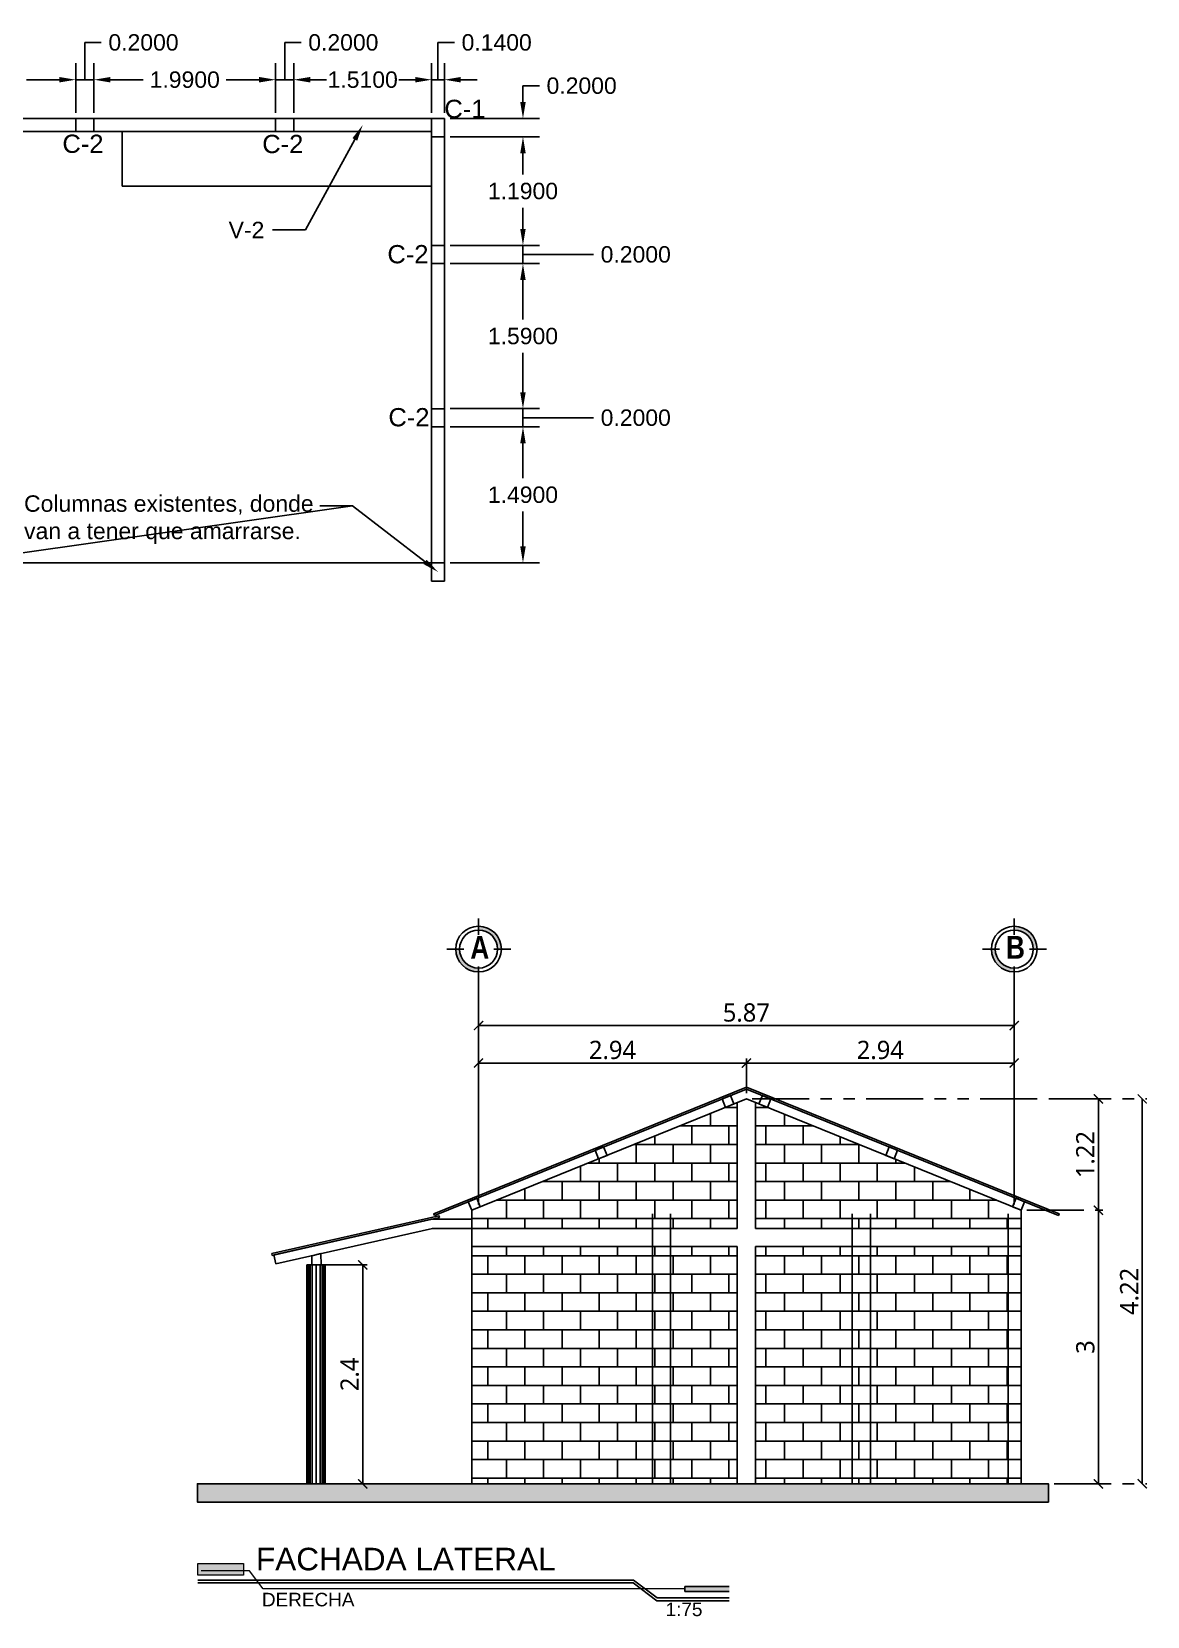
# Model space of a CAD drawing. Header units: metres. Extents: x 258817 to 259192, y 1878716 to 1878911.
# Drawn here: x 259043.13 to 259055.35, y 1878723.52 to 1878740.89 of the extents above; entities that cross this region are included whole.
import ezdxf
from ezdxf import colors
from ezdxf.entities.mleader import LeaderData, LeaderLine
from ezdxf.math import Vec2, Vec3

# ---------------------------------------------------------------- set-up
doc = ezdxf.new("R2010")
doc.units = ezdxf.units.M
doc.header["$MEASUREMENT"] = 0
doc.linetypes.add('ACAD_ISO04W100', pattern=[30, 24, -3, 0, -3])
doc.linetypes.add('PHANTOM2', pattern=[1.25, 0.625, -0.125, 0.125, -0.125, 0.125, -0.125])
doc.layers.add('.2', color=70, linetype='Continuous', lineweight=20)
doc.layers.add('.3EJES', color=1, linetype='Continuous', lineweight=20)
doc.layers.add('07-Ejes', color=8, linetype='Continuous')
doc.layers.add('Vistas', color=7, linetype='Continuous')
doc.styles.add('100 dani medio', font='trebuc.ttf', dxfattribs={"height": 2})
doc.styles.add('dani-100Textos', font='techb___.ttf', dxfattribs={"height": 0.25})
doc.styles.get("Standard").update_dxf_attribs({"font": 'arial.ttf'})
doc.styles.add('SWIS', font='swissi.ttf')
doc.dimstyles.new('A100', dxfattribs={"dimscale": 0, "dimtxt": 2.5, "dimasz": 1, "dimexe": 0.5, "dimexo": 0.625, "dimgap": 0.4, "dimtad": 1, "dimdsep": 46, "dimtxsty": '100 dani medio', "dimblk": 'ARCHTICK', "dimcen": 2.5, "dimclrd": 1, "dimclre": 1, "dimclrt": 3, "dimadec": 0, "dimazin": 0, "dimtfac": 1, "dimtmove": 1, "dimatfit": 3, "dimfxl": 1, "dimarcsym": 0})
doc.dimstyles.get("Standard").update_dxf_attribs({"dimtxt": 0.18, "dimasz": 0.18, "dimexe": 0.18, "dimexo": 0.0625, "dimgap": 0.09, "dimtad": 0, "dimtih": 1, "dimtoh": 1, "dimdec": 4, "dimzin": 0, "dimdsep": 46, "dimtxsty": 'Standard', "dimcen": 0.09, "dimadec": 0, "dimazin": 0, "dimtfac": 1, "dimtdec": 4, "dimtofl": 0, "dimtmove": 0, "dimatfit": 3, "dimfxl": 1, "dimtolj": 1, "dimtzin": 0, "dimarcsym": 0})
pattern_1 = [(0, (258612.26387, 1878365.3667), (0, 0.2032), []), (90, (258612.26387, 1878365.3667), (-0.2032, 0.2032), [0.2032, -0.2032])]

# ---------------------------------------------------------------- blocks, each defined once
blk = doc.blocks.new('_ArchTick')
at = {"color": 0, "linetype": 'ByBlock', "const_width": 0.15}
blk.add_lwpolyline([(-0.5, -0.5), (0.5, 0.5)], dxfattribs=at)
blk = doc.blocks.new('*D113')
at = {"layer": 'Defpoints', "color": 0, "transparency": 16777216}
for p in [(259053.971, 1878727.968), (259054.818, 1878727.968), (259054.271, 1878724.968)]:
    blk.add_point(p, dxfattribs=at)
at = {"layer": 'Vistas', "color": 1, "linetype": 'PHANTOM2', "lineweight": -2, "transparency": 16777216}
for p, q in [((259054.034, 1878727.968), (259054.868, 1878727.968)), ((259054.334, 1878724.968), (259054.868, 1878724.968))]:
    blk.add_line(p, q, dxfattribs=at)
at = {"layer": 'Vistas', "color": 1, "lineweight": -2, "transparency": 16777216}
blk.add_line((259054.818, 1878724.968), (259054.818, 1878727.968), dxfattribs=at)
at = {"layer": 'Vistas', "color": 1, "lineweight": -2, "transparency": 16777216, "xscale": 0.1, "yscale": 0.1, "zscale": 0.1}
for p, rotation in [((259054.818, 1878727.968), 90), ((259054.818, 1878724.968), 270)]:
    blk.add_blockref('_ArchTick', p, dxfattribs=dict(at, rotation=rotation))
at = {"layer": 'Vistas', "color": 3, "transparency": 16777216, "insert": (259054.676, 1878726.468), "char_height": 0.2, "attachment_point": 5, "rotation": 90, "style": '100 dani medio'}
blk.add_mtext('3', dxfattribs=at)
blk = doc.blocks.new('*D114')
at = {"layer": 'Defpoints', "color": 0, "transparency": 16777216}
for p in [(259050.961, 1878729.188), (259054.818, 1878729.188), (259053.971, 1878727.968)]:
    blk.add_point(p, dxfattribs=at)
at = {"layer": 'Vistas', "color": 1, "linetype": 'PHANTOM2', "lineweight": -2, "transparency": 16777216}
for p, q in [((259051.024, 1878729.188), (259054.868, 1878729.188)), ((259054.034, 1878727.968), (259054.868, 1878727.968))]:
    blk.add_line(p, q, dxfattribs=at)
at = {"layer": 'Vistas', "color": 1, "lineweight": -2, "transparency": 16777216}
blk.add_line((259054.818, 1878727.968), (259054.818, 1878729.188), dxfattribs=at)
at = {"layer": 'Vistas', "color": 1, "lineweight": -2, "transparency": 16777216, "xscale": 0.1, "yscale": 0.1, "zscale": 0.1}
for p, rotation in [((259054.818, 1878729.188), 90), ((259054.818, 1878727.968), 270)]:
    blk.add_blockref('_ArchTick', p, dxfattribs=dict(at, rotation=rotation))
at = {"layer": 'Vistas', "color": 3, "transparency": 16777216, "insert": (259054.676, 1878728.578), "char_height": 0.2, "attachment_point": 5, "rotation": 90, "style": '100 dani medio'}
blk.add_mtext('1.22', dxfattribs=at)
blk = doc.blocks.new('*D115')
at = {"layer": 'Defpoints', "color": 0, "transparency": 16777216}
for p in [(259054.271, 1878729.188), (259055.299, 1878729.188), (259054.271, 1878724.968)]:
    blk.add_point(p, dxfattribs=at)
at = {"layer": 'Vistas', "color": 1, "linetype": 'PHANTOM2', "lineweight": -2, "transparency": 16777216}
for p, q in [((259054.334, 1878729.188), (259055.349, 1878729.188)), ((259054.334, 1878724.968), (259055.349, 1878724.968))]:
    blk.add_line(p, q, dxfattribs=at)
at = {"layer": 'Vistas', "color": 1, "lineweight": -2, "transparency": 16777216}
blk.add_line((259055.299, 1878724.968), (259055.299, 1878729.188), dxfattribs=at)
at = {"layer": 'Vistas', "color": 1, "lineweight": -2, "transparency": 16777216, "xscale": 0.1, "yscale": 0.1, "zscale": 0.1}
for p, rotation in [((259055.299, 1878729.188), 90), ((259055.299, 1878724.968), 270)]:
    blk.add_blockref('_ArchTick', p, dxfattribs=dict(at, rotation=rotation))
at = {"layer": 'Vistas', "color": 3, "transparency": 16777216, "insert": (259055.157, 1878727.078), "char_height": 0.2, "attachment_point": 5, "rotation": 90, "style": '100 dani medio'}
blk.add_mtext('4.22', dxfattribs=at)
blk = doc.blocks.new('*D116')
at = {"layer": 'Defpoints', "color": 0, "transparency": 16777216}
for p in [(259046.146, 1878727.368), (259046.757, 1878727.368), (259046.151, 1878724.968)]:
    blk.add_point(p, dxfattribs=at)
at = {"layer": 'Vistas', "color": 1, "linetype": 'PHANTOM2', "lineweight": -2, "transparency": 16777216}
for p, q in [((259046.209, 1878727.368), (259046.807, 1878727.368)), ((259046.214, 1878724.968), (259046.807, 1878724.968))]:
    blk.add_line(p, q, dxfattribs=at)
at = {"layer": 'Vistas', "color": 1, "lineweight": -2, "transparency": 16777216}
blk.add_line((259046.757, 1878724.968), (259046.757, 1878727.368), dxfattribs=at)
at = {"layer": 'Vistas', "color": 1, "lineweight": -2, "transparency": 16777216, "xscale": 0.1, "yscale": 0.1, "zscale": 0.1}
for p, rotation in [((259046.757, 1878727.368), 90), ((259046.757, 1878724.968), 270)]:
    blk.add_blockref('_ArchTick', p, dxfattribs=dict(at, rotation=rotation))
at = {"layer": 'Vistas', "color": 3, "transparency": 16777216, "insert": (259046.615, 1878726.168), "char_height": 0.2, "attachment_point": 5, "rotation": 90, "style": '100 dani medio'}
blk.add_mtext('2.4', dxfattribs=at)
blk = doc.blocks.new('*D117')
at = {"layer": 'Defpoints', "color": 0, "transparency": 16777216}
for p in [(259050.961, 1878729.582), (259050.961, 1878729.188), (259053.896, 1878727.968)]:
    blk.add_point(p, dxfattribs=at)
at = {"layer": 'Vistas', "color": 1, "linetype": 'PHANTOM2', "lineweight": -2, "transparency": 16777216}
for p, q in [((259050.961, 1878729.251), (259050.961, 1878729.632)), ((259053.896, 1878728.031), (259053.896, 1878729.632))]:
    blk.add_line(p, q, dxfattribs=at)
at = {"layer": 'Vistas', "color": 1, "lineweight": -2, "transparency": 16777216}
blk.add_line((259053.896, 1878729.582), (259050.961, 1878729.582), dxfattribs=at)
at = {"layer": 'Vistas', "color": 1, "lineweight": -2, "transparency": 16777216, "xscale": 0.1, "yscale": 0.1, "zscale": 0.1, "rotation": 180}
blk.add_blockref('_ArchTick', (259050.961, 1878729.582), dxfattribs=at)
at = {"layer": 'Vistas', "color": 1, "lineweight": -2, "transparency": 16777216, "xscale": 0.1, "yscale": 0.1, "zscale": 0.1}
blk.add_blockref('_ArchTick', (259053.896, 1878729.582), dxfattribs=at)
at = {"layer": 'Vistas', "color": 3, "transparency": 16777216, "insert": (259052.429, 1878729.724), "char_height": 0.2, "attachment_point": 5, "style": '100 dani medio'}
blk.add_mtext('2.94', dxfattribs=at)
blk = doc.blocks.new('*D118')
at = {"layer": 'Defpoints', "color": 0, "transparency": 16777216}
for p in [(259048.026, 1878729.582), (259050.961, 1878729.188), (259048.026, 1878727.968)]:
    blk.add_point(p, dxfattribs=at)
at = {"layer": 'Vistas', "color": 1, "linetype": 'PHANTOM2', "lineweight": -2, "transparency": 16777216}
for p, q in [((259048.026, 1878728.031), (259048.026, 1878729.632)), ((259050.961, 1878729.251), (259050.961, 1878729.632))]:
    blk.add_line(p, q, dxfattribs=at)
at = {"layer": 'Vistas', "color": 1, "lineweight": -2, "transparency": 16777216}
blk.add_line((259050.961, 1878729.582), (259048.026, 1878729.582), dxfattribs=at)
at = {"layer": 'Vistas', "color": 1, "lineweight": -2, "transparency": 16777216, "xscale": 0.1, "yscale": 0.1, "zscale": 0.1, "rotation": 180}
blk.add_blockref('_ArchTick', (259048.026, 1878729.582), dxfattribs=at)
at = {"layer": 'Vistas', "color": 1, "lineweight": -2, "transparency": 16777216, "xscale": 0.1, "yscale": 0.1, "zscale": 0.1}
blk.add_blockref('_ArchTick', (259050.961, 1878729.582), dxfattribs=at)
at = {"layer": 'Vistas', "color": 3, "transparency": 16777216, "insert": (259049.494, 1878729.724), "char_height": 0.2, "attachment_point": 5, "style": '100 dani medio'}
blk.add_mtext('2.94', dxfattribs=at)
blk = doc.blocks.new('*D119')
at = {"layer": 'Defpoints', "color": 0, "transparency": 16777216}
for p in [(259048.026, 1878729.993), (259048.026, 1878729.582), (259053.896, 1878729.582)]:
    blk.add_point(p, dxfattribs=at)
at = {"layer": 'Vistas', "color": 1, "linetype": 'PHANTOM2', "lineweight": -2, "transparency": 16777216}
for p, q in [((259048.026, 1878729.645), (259048.026, 1878730.043)), ((259053.896, 1878729.645), (259053.896, 1878730.043))]:
    blk.add_line(p, q, dxfattribs=at)
at = {"layer": 'Vistas', "color": 1, "lineweight": -2, "transparency": 16777216}
blk.add_line((259053.896, 1878729.993), (259048.026, 1878729.993), dxfattribs=at)
at = {"layer": 'Vistas', "color": 1, "lineweight": -2, "transparency": 16777216, "xscale": 0.1, "yscale": 0.1, "zscale": 0.1, "rotation": 180}
blk.add_blockref('_ArchTick', (259048.026, 1878729.993), dxfattribs=at)
at = {"layer": 'Vistas', "color": 1, "lineweight": -2, "transparency": 16777216, "xscale": 0.1, "yscale": 0.1, "zscale": 0.1}
blk.add_blockref('_ArchTick', (259053.896, 1878729.993), dxfattribs=at)
at = {"layer": 'Vistas', "color": 3, "transparency": 16777216, "insert": (259050.961, 1878730.134), "char_height": 0.2, "attachment_point": 5, "style": '100 dani medio'}
blk.add_mtext('5.87', dxfattribs=at)
blk = doc.blocks.new('eje numero')
at = {"layer": '07-Ejes'}
h = blk.add_hatch(color=1, dxfattribs=at)
h.dxf.hatch_style = 1
h.paths.add_polyline_path([(496.116, 205.549), (496.116, 205.499, -0.414214), (496.366, 205.249), (496.416, 205.249, 0.414214)])
h.paths.add_polyline_path([(495.866, 205.249), (495.816, 205.249, 0.414214), (496.116, 204.949), (496.116, 204.999, -0.414214)])
at = {"layer": '07-Ejes', "color": 1}
for points in [[(496.116, 205.651), (496.116, 205.438)], [(495.701, 205.249), (495.923, 205.249)], [(496.316, 205.249), (496.538, 205.249)]]:
    blk.add_lwpolyline(points, dxfattribs=at)
for radius in [0.3, 0.25]:
    blk.add_circle((496.116, 205.249), radius, dxfattribs=at)
blk = doc.blocks.new('*U17')
at = {"color": 1, "linetype": 'ACAD_ISO04W100', "ltscale": 0.1}
blk.add_lwpolyline([(0, 0.711), (0, -1.935)], dxfattribs=at)
at = {"layer": '.3EJES', "xscale": 0.8340043413883207, "yscale": 0.8340043413883207, "zscale": 0.8340043413883207}
blk.add_blockref('eje numero', (-413.763, -170.278), dxfattribs=at)
at = {"style": 'dani-100Textos'}
blk.add_attdef('1', (-0.09, 0.795), '', height=0.25, dxfattribs=at)
blk = doc.blocks.new('*U7')
at = {"layer": '.2'}
h = blk.add_hatch(color=3, dxfattribs=at)
h.dxf.hatch_style = 1
h.paths.add_polyline_path([(0.406, 0.105), (0, 0.105), (0, 0.052), (0.406, 0.052)])
h.paths.add_polyline_path([(0.406, 0.052), (0, 0.052), (0, 0.027), (0.406, 0.027)])
h.paths.add_polyline_path([(0.406, 0.027), (0, 0.027), (0, 0), (0.406, 0)])
at = {"linetype": 'ByBlock', "ltscale": 0.5}
blk.add_hatch(color=3, dxfattribs=at).paths.add_polyline_path([(4.314, -0.098), (4.314, -0.143), (4.708, -0.143), (4.708, -0.098)])
at = {"layer": '.2'}
blk.add_lwpolyline([(0.406, 0), (0, 0), (0, 0.105), (0.406, 0.105)], close=True, dxfattribs=at)
blk.add_lwpolyline([(4.314, -0.12), (0.578, -0.12), (0.458, 0.04), (0.03, 0.04)], dxfattribs=at)
at = {"color": 1, "linetype": 'ByBlock', "ltscale": 0.5}
for p, q in [((0, -0.042), (3.861, -0.042)), ((0, -0.067), (3.856, -0.067)), ((3.856, -0.067), (4.066, -0.225)), ((3.856, -0.067), (4.066, -0.225)), ((3.861, -0.042), (4.071, -0.2)), ((3.861, -0.042), (4.071, -0.2)), ((4.066, -0.225), (4.708, -0.225)), ((4.066, -0.225), (4.708, -0.225)), ((4.071, -0.2), (4.708, -0.2)), ((4.071, -0.2), (4.708, -0.2))]:
    blk.add_line(p, q, dxfattribs=at)
at = {"color": 3, "linetype": 'ByBlock'}
for p, q in [((4.314, -0.143), (4.314, -0.098)), ((4.314, -0.098), (4.708, -0.098)), ((4.708, -0.143), (4.314, -0.143))]:
    blk.add_line(p, q, dxfattribs=at)
at = {"color": 2, "style": 'SWIS'}
for tag, p, height in [('TITULO', (0.515, 0.044), 0.2), ('AMBIENTE', (0.568, -0.275), 0.12), ('ESCALA', (4.145, -0.362), 0.12)]:
    blk.add_attdef(tag, p, '', height=height, dxfattribs=at)
blk = doc.blocks.new('*D127')
at = {"layer": 'Defpoints', "color": 0, "transparency": 16777216}
for p in [(259043.612, 1878740.362), (259041.622, 1878739.936), (259043.612, 1878739.936)]:
    blk.add_point(p, dxfattribs=at)
at = {"layer": 'Vistas', "color": 0, "lineweight": -2, "transparency": 16777216}
for p, q in [((259041.622, 1878739.998), (259041.622, 1878740.542)), ((259043.612, 1878739.998), (259043.612, 1878740.542)), ((259041.802, 1878740.362), (259042.162, 1878740.362)), ((259043.432, 1878740.362), (259043.072, 1878740.362))]:
    blk.add_line(p, q, dxfattribs=at)
at = {"layer": 'Vistas', "color": 0, "transparency": 16777216}
for points in [[(259041.802, 1878740.392), (259041.802, 1878740.332), (259041.622, 1878740.362)], [(259043.432, 1878740.392), (259043.432, 1878740.332), (259043.612, 1878740.362)]]:
    blk.add_solid(points, dxfattribs=at)
at = {"layer": 'Vistas', "color": 0, "transparency": 16777216, "insert": (259042.617, 1878740.362), "char_height": 0.18, "attachment_point": 5}
blk.add_mtext('\\A1;1.9900', dxfattribs=at)
blk = doc.blocks.new('*D128')
at = {"layer": 'Defpoints', "color": 0, "transparency": 16777216}
for p in [(259043.812, 1878740.362), (259043.612, 1878739.936), (259043.812, 1878739.936)]:
    blk.add_point(p, dxfattribs=at)
at = {"layer": 'Vistas', "color": 0, "lineweight": -2, "transparency": 16777216}
for p, q in [((259043.712, 1878740.362), (259043.712, 1878740.77)), ((259043.712, 1878740.77), (259043.892, 1878740.77)), ((259043.612, 1878739.998), (259043.612, 1878740.542)), ((259043.812, 1878739.998), (259043.812, 1878740.542)), ((259043.432, 1878740.362), (259043.252, 1878740.362)), ((259043.612, 1878740.362), (259043.812, 1878740.362)), ((259043.992, 1878740.362), (259044.172, 1878740.362))]:
    blk.add_line(p, q, dxfattribs=at)
at = {"layer": 'Vistas', "color": 0, "transparency": 16777216}
for points in [[(259043.432, 1878740.392), (259043.432, 1878740.332), (259043.612, 1878740.362)], [(259043.992, 1878740.392), (259043.992, 1878740.332), (259043.812, 1878740.362)]]:
    blk.add_solid(points, dxfattribs=at)
at = {"layer": 'Vistas', "color": 0, "transparency": 16777216, "insert": (259044.355, 1878740.77), "char_height": 0.18, "attachment_point": 5}
blk.add_mtext('\\A1;0.2000', dxfattribs=at)
blk = doc.blocks.new('*D129')
at = {"layer": 'Defpoints', "color": 0, "transparency": 16777216}
for p in [(259045.802, 1878740.362), (259043.812, 1878739.936), (259045.802, 1878739.936)]:
    blk.add_point(p, dxfattribs=at)
at = {"layer": 'Vistas', "color": 0, "lineweight": -2, "transparency": 16777216}
for p, q in [((259043.812, 1878739.998), (259043.812, 1878740.542)), ((259045.802, 1878739.998), (259045.802, 1878740.542)), ((259043.992, 1878740.362), (259044.352, 1878740.362)), ((259045.622, 1878740.362), (259045.262, 1878740.362))]:
    blk.add_line(p, q, dxfattribs=at)
at = {"layer": 'Vistas', "color": 0, "transparency": 16777216}
for points in [[(259043.992, 1878740.392), (259043.992, 1878740.332), (259043.812, 1878740.362)], [(259045.622, 1878740.392), (259045.622, 1878740.332), (259045.802, 1878740.362)]]:
    blk.add_solid(points, dxfattribs=at)
at = {"layer": 'Vistas', "color": 0, "transparency": 16777216, "insert": (259044.807, 1878740.362), "char_height": 0.18, "attachment_point": 5}
blk.add_mtext('\\A1;1.9900', dxfattribs=at)
blk = doc.blocks.new('*D130')
at = {"layer": 'Defpoints', "color": 0, "transparency": 16777216}
for p in [(259046.002, 1878740.362), (259045.802, 1878739.936), (259046.002, 1878739.936)]:
    blk.add_point(p, dxfattribs=at)
at = {"layer": 'Vistas', "color": 0, "lineweight": -2, "transparency": 16777216}
for p, q in [((259045.902, 1878740.362), (259045.902, 1878740.77)), ((259045.902, 1878740.77), (259046.082, 1878740.77)), ((259045.802, 1878739.998), (259045.802, 1878740.542)), ((259046.002, 1878739.998), (259046.002, 1878740.542)), ((259045.622, 1878740.362), (259045.442, 1878740.362)), ((259045.802, 1878740.362), (259046.002, 1878740.362)), ((259046.182, 1878740.362), (259046.362, 1878740.362))]:
    blk.add_line(p, q, dxfattribs=at)
at = {"layer": 'Vistas', "color": 0, "transparency": 16777216}
for points in [[(259045.622, 1878740.392), (259045.622, 1878740.332), (259045.802, 1878740.362)], [(259046.182, 1878740.392), (259046.182, 1878740.332), (259046.002, 1878740.362)]]:
    blk.add_solid(points, dxfattribs=at)
at = {"layer": 'Vistas', "color": 0, "transparency": 16777216, "insert": (259046.545, 1878740.77), "char_height": 0.18, "attachment_point": 5}
blk.add_mtext('\\A1;0.2000', dxfattribs=at)
blk = doc.blocks.new('*D131')
at = {"layer": 'Defpoints', "color": 0, "transparency": 16777216}
for p in [(259047.512, 1878740.362), (259046.002, 1878739.936), (259047.512, 1878739.936)]:
    blk.add_point(p, dxfattribs=at)
at = {"layer": 'Vistas', "color": 0, "lineweight": -2, "transparency": 16777216}
for p, q in [((259046.002, 1878739.998), (259046.002, 1878740.542)), ((259047.512, 1878739.998), (259047.512, 1878740.542)), ((259046.182, 1878740.362), (259046.302, 1878740.362)), ((259047.332, 1878740.362), (259047.212, 1878740.362))]:
    blk.add_line(p, q, dxfattribs=at)
at = {"layer": 'Vistas', "color": 0, "transparency": 16777216}
for points in [[(259046.182, 1878740.392), (259046.182, 1878740.332), (259046.002, 1878740.362)], [(259047.332, 1878740.392), (259047.332, 1878740.332), (259047.512, 1878740.362)]]:
    blk.add_solid(points, dxfattribs=at)
at = {"layer": 'Vistas', "color": 0, "transparency": 16777216, "insert": (259046.757, 1878740.362), "char_height": 0.18, "attachment_point": 5}
blk.add_mtext('\\A1;1.5100', dxfattribs=at)
blk = doc.blocks.new('*D132')
at = {"layer": 'Defpoints', "color": 0, "transparency": 16777216}
for p in [(259047.652, 1878740.362), (259047.512, 1878739.936), (259047.652, 1878739.936)]:
    blk.add_point(p, dxfattribs=at)
at = {"layer": 'Vistas', "color": 0, "lineweight": -2, "transparency": 16777216}
for p, q in [((259047.582, 1878740.362), (259047.582, 1878740.77)), ((259047.582, 1878740.77), (259047.762, 1878740.77)), ((259047.512, 1878739.998), (259047.512, 1878740.542)), ((259047.652, 1878739.998), (259047.652, 1878740.542)), ((259047.332, 1878740.362), (259047.152, 1878740.362)), ((259047.512, 1878740.362), (259047.652, 1878740.362)), ((259047.832, 1878740.362), (259048.012, 1878740.362))]:
    blk.add_line(p, q, dxfattribs=at)
at = {"layer": 'Vistas', "color": 0, "transparency": 16777216}
for points in [[(259047.332, 1878740.392), (259047.332, 1878740.332), (259047.512, 1878740.362)], [(259047.832, 1878740.392), (259047.832, 1878740.332), (259047.652, 1878740.362)]]:
    blk.add_solid(points, dxfattribs=at)
at = {"layer": 'Vistas', "color": 0, "transparency": 16777216, "insert": (259048.225, 1878740.77), "char_height": 0.18, "attachment_point": 5}
blk.add_mtext('\\A1;0.1400', dxfattribs=at)
blk = doc.blocks.new('*D133')
at = {"layer": 'Defpoints', "color": 0, "transparency": 16777216}
for p in [(259047.652, 1878739.736), (259047.652, 1878738.546), (259048.513, 1878738.546)]:
    blk.add_point(p, dxfattribs=at)
at = {"layer": 'Vistas', "color": 0, "lineweight": -2, "transparency": 16777216}
for p, q in [((259047.715, 1878739.736), (259048.693, 1878739.736)), ((259048.513, 1878739.556), (259048.513, 1878739.322)), ((259048.513, 1878738.726), (259048.513, 1878738.959)), ((259047.715, 1878738.546), (259048.693, 1878738.546))]:
    blk.add_line(p, q, dxfattribs=at)
at = {"layer": 'Vistas', "color": 0, "transparency": 16777216}
for points in [[(259048.483, 1878739.556), (259048.543, 1878739.556), (259048.513, 1878739.736)], [(259048.483, 1878738.726), (259048.543, 1878738.726), (259048.513, 1878738.546)]]:
    blk.add_solid(points, dxfattribs=at)
at = {"layer": 'Vistas', "color": 0, "transparency": 16777216, "insert": (259048.513, 1878739.141), "char_height": 0.18, "attachment_point": 5}
blk.add_mtext('\\A1;1.1900', dxfattribs=at)
blk = doc.blocks.new('*D134')
at = {"layer": 'Defpoints', "color": 0, "transparency": 16777216}
for p in [(259047.652, 1878738.546), (259047.652, 1878738.346), (259048.513, 1878738.346)]:
    blk.add_point(p, dxfattribs=at)
at = {"layer": 'Vistas', "color": 0, "lineweight": -2, "transparency": 16777216}
for p, q in [((259048.513, 1878738.726), (259048.513, 1878738.906)), ((259047.715, 1878738.546), (259048.693, 1878738.546)), ((259048.513, 1878738.546), (259048.513, 1878738.346)), ((259047.715, 1878738.346), (259048.693, 1878738.346)), ((259048.513, 1878738.446), (259049.106, 1878738.446)), ((259049.106, 1878738.446), (259049.286, 1878738.446)), ((259048.513, 1878738.166), (259048.513, 1878737.986))]:
    blk.add_line(p, q, dxfattribs=at)
at = {"layer": 'Vistas', "color": 0, "transparency": 16777216}
for points in [[(259048.483, 1878738.726), (259048.543, 1878738.726), (259048.513, 1878738.546)], [(259048.483, 1878738.166), (259048.543, 1878738.166), (259048.513, 1878738.346)]]:
    blk.add_solid(points, dxfattribs=at)
at = {"layer": 'Vistas', "color": 0, "transparency": 16777216, "insert": (259049.749, 1878738.446), "char_height": 0.18, "attachment_point": 5}
blk.add_mtext('\\A1;0.2000', dxfattribs=at)
blk = doc.blocks.new('*D135')
at = {"layer": 'Defpoints', "color": 0, "transparency": 16777216}
for p in [(259047.652, 1878738.346), (259047.652, 1878736.756), (259048.513, 1878736.756)]:
    blk.add_point(p, dxfattribs=at)
at = {"layer": 'Vistas', "color": 0, "lineweight": -2, "transparency": 16777216}
for p, q in [((259047.715, 1878738.346), (259048.693, 1878738.346)), ((259048.513, 1878738.166), (259048.513, 1878737.732)), ((259048.513, 1878736.936), (259048.513, 1878737.369)), ((259047.715, 1878736.756), (259048.693, 1878736.756))]:
    blk.add_line(p, q, dxfattribs=at)
at = {"layer": 'Vistas', "color": 0, "transparency": 16777216}
for points in [[(259048.483, 1878738.166), (259048.543, 1878738.166), (259048.513, 1878738.346)], [(259048.483, 1878736.936), (259048.543, 1878736.936), (259048.513, 1878736.756)]]:
    blk.add_solid(points, dxfattribs=at)
at = {"layer": 'Vistas', "color": 0, "transparency": 16777216, "insert": (259048.513, 1878737.551), "char_height": 0.18, "attachment_point": 5}
blk.add_mtext('\\A1;1.5900', dxfattribs=at)
blk = doc.blocks.new('*D136')
at = {"layer": 'Defpoints', "color": 0, "transparency": 16777216}
for p in [(259047.652, 1878736.756), (259047.652, 1878736.556), (259048.513, 1878736.556)]:
    blk.add_point(p, dxfattribs=at)
at = {"layer": 'Vistas', "color": 0, "lineweight": -2, "transparency": 16777216}
for p, q in [((259048.513, 1878736.936), (259048.513, 1878737.116)), ((259047.715, 1878736.756), (259048.693, 1878736.756)), ((259048.513, 1878736.756), (259048.513, 1878736.556)), ((259048.513, 1878736.656), (259049.106, 1878736.656)), ((259049.106, 1878736.656), (259049.286, 1878736.656)), ((259047.715, 1878736.556), (259048.693, 1878736.556)), ((259048.513, 1878736.376), (259048.513, 1878736.196))]:
    blk.add_line(p, q, dxfattribs=at)
at = {"layer": 'Vistas', "color": 0, "transparency": 16777216}
for points in [[(259048.483, 1878736.936), (259048.543, 1878736.936), (259048.513, 1878736.756)], [(259048.483, 1878736.376), (259048.543, 1878736.376), (259048.513, 1878736.556)]]:
    blk.add_solid(points, dxfattribs=at)
at = {"layer": 'Vistas', "color": 0, "transparency": 16777216, "insert": (259049.749, 1878736.656), "char_height": 0.18, "attachment_point": 5}
blk.add_mtext('\\A1;0.2000', dxfattribs=at)
blk = doc.blocks.new('*D137')
at = {"layer": 'Defpoints', "color": 0, "transparency": 16777216}
for p in [(259047.652, 1878736.556), (259047.652, 1878735.066), (259048.513, 1878735.066)]:
    blk.add_point(p, dxfattribs=at)
at = {"layer": 'Vistas', "color": 0, "lineweight": -2, "transparency": 16777216}
for p, q in [((259047.715, 1878736.556), (259048.693, 1878736.556)), ((259048.513, 1878736.376), (259048.513, 1878735.992)), ((259048.513, 1878735.246), (259048.513, 1878735.629)), ((259047.715, 1878735.066), (259048.693, 1878735.066))]:
    blk.add_line(p, q, dxfattribs=at)
at = {"layer": 'Vistas', "color": 0, "transparency": 16777216}
for points in [[(259048.483, 1878736.376), (259048.543, 1878736.376), (259048.513, 1878736.556)], [(259048.483, 1878735.246), (259048.543, 1878735.246), (259048.513, 1878735.066)]]:
    blk.add_solid(points, dxfattribs=at)
at = {"layer": 'Vistas', "color": 0, "transparency": 16777216, "insert": (259048.513, 1878735.811), "char_height": 0.18, "attachment_point": 5}
blk.add_mtext('\\A1;1.4900', dxfattribs=at)
blk = doc.blocks.new('*D138')
at = {"layer": 'Defpoints', "color": 0, "transparency": 16777216}
for p in [(259047.652, 1878739.936), (259048.513, 1878739.936), (259047.652, 1878739.736)]:
    blk.add_point(p, dxfattribs=at)
at = {"layer": 'Vistas', "color": 0, "lineweight": -2, "transparency": 16777216}
for p, q in [((259048.513, 1878740.116), (259048.513, 1878740.296)), ((259048.513, 1878740.296), (259048.693, 1878740.296)), ((259047.715, 1878739.936), (259048.693, 1878739.936)), ((259047.715, 1878739.736), (259048.693, 1878739.736)), ((259048.513, 1878739.556), (259048.513, 1878739.376))]:
    blk.add_line(p, q, dxfattribs=at)
at = {"layer": 'Vistas', "color": 0, "transparency": 16777216}
for points in [[(259048.483, 1878740.116), (259048.543, 1878740.116), (259048.513, 1878739.936)], [(259048.483, 1878739.556), (259048.543, 1878739.556), (259048.513, 1878739.736)]]:
    blk.add_solid(points, dxfattribs=at)
at = {"layer": 'Vistas', "color": 0, "transparency": 16777216, "insert": (259049.156, 1878740.296), "char_height": 0.18, "attachment_point": 5}
blk.add_mtext('\\A1;0.2000', dxfattribs=at)

msp = doc.modelspace()

# ---------------------------------------------------------------- hatches: boundary and pattern name
at = {"layer": 'Vistas'}
h = msp.add_hatch(dxfattribs=at)
h.set_pattern_fill('AR-B816', color=1, scale=0.001)
h.set_pattern_definition(pattern_1)
h.paths.add_polyline_path([(259050.86147, 1878729.14797), (259047.95147, 1878727.9685), (259047.95147, 1878727.7685), (259050.86147, 1878727.7685)])
h = msp.add_hatch(dxfattribs=at)
h.set_pattern_fill('AR-B816', color=1, scale=0.001)
h.set_pattern_definition(pattern_1)
h.paths.add_polyline_path([(259051.06147, 1878729.14797), (259051.06147, 1878727.7685), (259053.97147, 1878727.7685), (259053.97147, 1878727.9685)])
h = msp.add_hatch(dxfattribs=at)
h.set_pattern_fill('AR-B816', color=1, scale=0.001)
h.set_pattern_definition(pattern_1)
h.paths.add_polyline_path([(259050.86147, 1878727.5685), (259047.95147, 1878727.5685), (259047.95147, 1878724.9685), (259050.86147, 1878724.9685)])
h = msp.add_hatch(dxfattribs=at)
h.set_pattern_fill('AR-B816', color=1, scale=0.001)
h.set_pattern_definition(pattern_1)
h.paths.add_polyline_path([(259053.97147, 1878727.5685), (259051.06147, 1878727.5685), (259051.06147, 1878724.9685), (259053.97147, 1878724.9685)])
h = msp.add_hatch(color=8, dxfattribs=at)
h.dxf.hatch_style = 1
h.paths.add_polyline_path([(259054.27147, 1878724.9685), (259053.97147, 1878724.9685), (259044.94647, 1878724.9685), (259044.94647, 1878724.7685), (259054.27147, 1878724.7685)])

# ---------------------------------------------------------------- linework, layer by layer
for p, q in [((259047.65202, 1878739.93552), (259041.48202, 1878739.93552)), ((259047.65202, 1878739.93552), (259047.65202, 1878735.06552)), ((259041.62202, 1878739.79552), (259043.61202, 1878739.79552)), ((259043.81202, 1878739.79552), (259045.80202, 1878739.79552)), ((259044.12202, 1878739.19552), (259044.12202, 1878739.79552)), ((259047.51202, 1878739.79552), (259047.51202, 1878739.19552)), ((259047.51202, 1878739.73552), (259047.51202, 1878738.54552)), ((259047.51202, 1878739.19552), (259044.12202, 1878739.19552)), ((259047.51202, 1878738.34552), (259047.51202, 1878736.75552)), ((259047.51202, 1878735.06552), (259047.51202, 1878736.55552)), ((259047.50202, 1878735.06552), (259041.63202, 1878735.06552)), ((259047.65202, 1878735.06552), (259047.50202, 1878735.06552)), ((259049.93147, 1878724.9685), (259049.93147, 1878727.9285)), ((259050.13147, 1878724.9685), (259050.13147, 1878727.9285)), ((259052.12147, 1878724.9685), (259052.12147, 1878727.9285)), ((259052.32147, 1878724.9685), (259052.32147, 1878727.9285)), ((259053.83147, 1878724.9685), (259053.83147, 1878727.9285)), ((259053.97147, 1878724.9685), (259053.97147, 1878727.9285))]:
    msp.add_line(p, q, dxfattribs=at)
for points in [[(259043.81202, 1878739.93552), (259043.81202, 1878739.79552), (259043.61202, 1878739.79552), (259043.61202, 1878739.93552)], [(259046.00202, 1878739.93552), (259046.00202, 1878739.79552), (259045.80202, 1878739.79552), (259045.80202, 1878739.93552)], [(259046.00202, 1878739.93552), (259047.51202, 1878739.93552), (259047.51202, 1878739.79552), (259046.00202, 1878739.79552)], [(259047.51202, 1878739.93552), (259047.65202, 1878739.93552), (259047.65202, 1878739.73552), (259047.51202, 1878739.73552)], [(259047.51202, 1878738.54552), (259047.65202, 1878738.54552), (259047.65202, 1878738.34552), (259047.51202, 1878738.34552)], [(259047.51202, 1878736.75552), (259047.65202, 1878736.75552), (259047.65202, 1878736.55552), (259047.51202, 1878736.55552)], [(259047.51202, 1878735.06552), (259047.65202, 1878735.06552), (259047.65202, 1878734.86552), (259047.51202, 1878734.86552)]]:
    msp.add_lwpolyline(points, close=True, dxfattribs=at)
at = {"layer": 'Vistas', "color": 1}
for points in [[(259047.5432, 1878727.91092), (259047.53569, 1878727.92946), (259050.96147, 1878729.31798), (259054.38726, 1878727.92946), (259054.37975, 1878727.91092), (259050.96147, 1878729.2964)], [(259050.73178, 1878729.0954), (259050.82446, 1878729.13296), (259050.78689, 1878729.22564), (259050.69422, 1878729.18808)], [(259051.19117, 1878729.0954), (259051.09849, 1878729.13296), (259051.13606, 1878729.22564), (259051.22873, 1878729.18808)], [(259049.34163, 1878728.53195), (259049.4343, 1878728.56951), (259049.39674, 1878728.66219), (259049.30406, 1878728.62463)], [(259052.58132, 1878728.53195), (259052.48865, 1878728.56951), (259052.52621, 1878728.66219), (259052.61889, 1878728.62463)], [(259047.95147, 1878727.9685), (259048.04415, 1878728.00606), (259048.00659, 1878728.09874), (259047.91391, 1878728.06118)], [(259053.97147, 1878727.9685), (259053.8788, 1878728.00606), (259053.91636, 1878728.09874), (259054.00904, 1878728.06118)], [(259045.80622, 1878727.38012), (259045.78413, 1878727.47765), (259047.50939, 1878727.8685), (259047.95147, 1878727.8685), (259047.95147, 1878727.7685), (259047.52057, 1878727.7685)], [(259046.19999, 1878727.3685), (259046.29999, 1878727.3685), (259046.29987, 1878727.49195), (259046.20028, 1878727.46939)]]:
    msp.add_lwpolyline(points, close=True, dxfattribs=at)
at = {"layer": 'Vistas', "color": 6}
for points in [[(259053.97147, 1878727.9685), (259050.96147, 1878729.1885), (259047.95147, 1878727.9685)], [(259053.97147, 1878724.9685), (259047.95147, 1878724.9685), (259047.95147, 1878727.9685)], [(259053.97147, 1878727.9685), (259053.97147, 1878724.9685)], [(259053.97147, 1878724.9685), (259044.94647, 1878724.9685), (259044.94647, 1878724.7685), (259054.27147, 1878724.7685), (259054.27147, 1878724.9685), (259053.97147, 1878724.9685)]]:
    msp.add_lwpolyline(points, dxfattribs=at)
at = {"layer": 'Vistas', "color": 3}
for points in [[(259050.86147, 1878729.14797), (259050.86147, 1878727.7685)], [(259051.06147, 1878729.14797), (259051.06147, 1878727.7685)], [(259047.95147, 1878727.7685), (259050.86147, 1878727.7685)], [(259051.06147, 1878727.7685), (259053.97147, 1878727.7685)], [(259047.95147, 1878727.5685), (259050.86147, 1878727.5685)], [(259050.86147, 1878727.5685), (259050.86147, 1878724.9685)], [(259051.06147, 1878727.5685), (259053.97147, 1878727.5685)], [(259051.06147, 1878727.5685), (259051.06147, 1878724.9685)]]:
    msp.add_lwpolyline(points, dxfattribs=at)
at = {"layer": 'Vistas', "color": 1}
for points in [[(259045.7602, 1878727.49274), (259047.59146, 1878727.9076), (259047.59814, 1878727.88861), (259045.76462, 1878727.47323)], [(259045.7602, 1878727.49274), (259045.76462, 1878727.47323)], [(259046.15147, 1878727.3685), (259046.15147, 1878724.9685)], [(259046.15647, 1878727.3685), (259046.15647, 1878724.9685)], [(259046.16147, 1878727.3685), (259046.16147, 1878724.9685)], [(259046.18147, 1878727.3685), (259046.18147, 1878724.9685)], [(259046.20147, 1878727.3685), (259046.20147, 1878724.9685)], [(259046.24647, 1878727.3685), (259046.24647, 1878724.9685)], [(259046.29147, 1878727.3685), (259046.29147, 1878724.9685)], [(259046.31147, 1878727.3685), (259046.31147, 1878724.9685)], [(259046.33147, 1878727.3685), (259046.33147, 1878724.9685)], [(259046.33647, 1878727.3685), (259046.33647, 1878724.9685)], [(259046.34147, 1878727.3685), (259046.34147, 1878724.9685)]]:
    msp.add_lwpolyline(points, dxfattribs=at)
at = {"layer": 'Vistas', "color": 3}
msp.add_lwpolyline([(259046.14647, 1878724.9685), (259046.34647, 1878724.9685), (259046.34647, 1878727.3685), (259046.14647, 1878727.3685)], close=True, dxfattribs=at)

# ---------------------------------------------------------------- block references
at = {"layer": 'Vistas'}
for p, values in [((259048.02647, 1878729.93039), {'1': 'A'}), ((259053.89647, 1878729.93039), {'1': 'B'})]:
    msp.add_blockref('*U17', p, dxfattribs=at).add_auto_attribs(values)
at = {"layer": 'Vistas', "color": 2, "xscale": 1.236689219636996, "yscale": 1.236689219636996, "zscale": 1.236689219636996}
msp.add_blockref('*U7', (259044.95046, 1878723.96545), dxfattribs=at).add_auto_attribs({'TITULO': 'FACHADA LATERAL', 'AMBIENTE': 'DERECHA', 'ESCALA': '1:75'})

# ---------------------------------------------------------------- texts
at = {"layer": 'Vistas', "char_height": 0.2, "attachment_point": 1}
for s, insert in [('C-1', (259047.65202, 1878740.14234)), ('C-2', (259043.46639, 1878739.76005)), ('C-2', (259045.65632, 1878739.75736)), ('C-2', (259047.02763, 1878738.54937)), ('C-2', (259047.03847, 1878736.76208))]:
    msp.add_mtext_dynamic_manual_height_columns(s, width=0.6915753, gutter_width=1, heights=[0], dxfattribs=dict(at, insert=insert))

# ---------------------------------------------------------------- dimensions: what is measured, and where the dimension line sits
at = {"layer": 'Vistas'}
for base, p1, p2, picture, middle in [((259043.81202, 1878740.36161), (259043.61202, 1878739.93552), (259043.81202, 1878739.93552), '*D128', (259043.98202, 1878740.77041)), ((259046.00202, 1878740.36161), (259045.80202, 1878739.93552), (259046.00202, 1878739.93552), '*D130', (259046.17202, 1878740.77041)), ((259047.65202, 1878740.36161), (259047.51202, 1878739.93552), (259047.65202, 1878739.93552), '*D132', (259047.85202, 1878740.77041)), ((259043.61202, 1878740.36161), (259041.62202, 1878739.93552), (259043.61202, 1878739.93552), '*D127', (259042.61702, 1878740.36161)), ((259045.80202, 1878740.36161), (259043.81202, 1878739.93552), (259045.80202, 1878739.93552), '*D129', (259044.80702, 1878740.36161)), ((259047.51202, 1878740.36161), (259046.00202, 1878739.93552), (259047.51202, 1878739.93552), '*D131', (259046.75702, 1878740.36161))]:
    dim = msp.add_linear_dim(base=base, p1=p1, p2=p2, dimstyle='Standard', override={"dimtmove": 1}, dxfattribs=at)
    dim.commit()
    dim.dimension.update_dxf_attribs({"geometry": picture, "text_midpoint": middle})
dim = msp.add_linear_dim(base=(259048.51305, 1878739.93552), p1=(259047.65202, 1878739.73552), p2=(259047.65202, 1878739.93552), angle=90, dimstyle='Standard', dxfattribs=at)
dim.commit()
dim.dimension.update_dxf_attribs({"geometry": '*D138', "text_midpoint": (259049.15637, 1878740.29552)})
for base, p1, p2, picture, middle in [((259048.51305, 1878738.54552), (259047.65202, 1878739.73552), (259047.65202, 1878738.54552), '*D133', (259048.51305, 1878739.14052)), ((259048.51305, 1878738.34552), (259047.65202, 1878738.54552), (259047.65202, 1878738.34552), '*D134', (259049.37566, 1878738.44552)), ((259048.51305, 1878736.75552), (259047.65202, 1878738.34552), (259047.65202, 1878736.75552), '*D135', (259048.51305, 1878737.55052)), ((259048.51305, 1878736.55552), (259047.65202, 1878736.75552), (259047.65202, 1878736.55552), '*D136', (259049.37566, 1878736.65552)), ((259048.51305, 1878735.06552), (259047.65202, 1878736.55552), (259047.65202, 1878735.06552), '*D137', (259048.51305, 1878735.81052))]:
    dim = msp.add_linear_dim(base=base, p1=p1, p2=p2, angle=90, dimstyle='Standard', override={"dimtmove": 1}, dxfattribs=at)
    dim.commit()
    dim.dimension.update_dxf_attribs({"geometry": picture, "text_midpoint": middle})
at = {"layer": 'Vistas', "color": 8}
for base, p1, p2, picture, middle in [((259048.02647, 1878729.99274), (259053.89647, 1878729.58214), (259048.02647, 1878729.58214), '*D119', (259050.96147, 1878730.13449)), ((259048.0264749221, 1878729.5821363281), (259050.9614749221, 1878729.188499955), (259048.0264749221, 1878727.968499955), '*D118', (259049.4939749221, 1878729.7242238701)), ((259050.9614749221, 1878729.5821363281), (259053.8964749221, 1878727.968499955), (259050.9614749221, 1878729.188499955), '*D117', (259052.4289749221, 1878729.7242238701))]:
    dim = msp.add_linear_dim(base=base, p1=p1, p2=p2, dimstyle='A100', dxfattribs=at)
    dim.commit()
    dim.dimension.update_dxf_attribs({"geometry": picture, "text_midpoint": middle})
for base, p1, p2, picture, middle in [((259054.81822, 1878729.1885), (259053.97147, 1878727.9685), (259050.96147, 1878729.1885), '*D114', (259054.67647, 1878728.5785)), ((259055.29893, 1878729.1885), (259054.27147, 1878724.9685), (259054.27147, 1878729.1885), '*D115', (259055.15718, 1878727.0785)), ((259054.81822, 1878727.9685), (259054.27147, 1878724.9685), (259053.97147, 1878727.9685), '*D113', (259054.67647, 1878726.4685)), ((259046.7566, 1878727.3685), (259046.15147, 1878724.9685), (259046.14647, 1878727.3685), '*D116', (259046.61485, 1878726.1685))]:
    dim = msp.add_linear_dim(base=base, p1=p1, p2=p2, angle=90, dimstyle='A100', dxfattribs=at)
    dim.commit()
    dim.dimension.update_dxf_attribs({"geometry": picture, "text_midpoint": middle})

# ---------------------------------------------------------------- leaders
at = {"layer": 'Vistas'}
ml = msp.add_multileader_mtext('Standard', dxfattribs=at)
ml.set_content('V-2', color=256)
ml.set_leader_properties()
ml.build(insert=Vec2(0, 0))
ml.multileader.update_dxf_attribs({"dogleg_length": 0.36, "arrow_head_size": 0.18})
ctx = ml.context
ctx.base_point, ctx.char_height, ctx.arrow_head_size, ctx.landing_gap_size, ctx.plane_origin = Vec3(259045.21205, 1878738.71456), 0.18, 0.18, 0.09, Vec3(259046.75702, 1878739.86552)
ctx.text_align_type = 2
notes = []
notes.append((ctx, [(0, (1, 1, 0), (259046.129, 1878738.71456), (-1, 0), 0.36, [(0, [(259046.75702, 1878739.86552)], 0, [])])]))
ctx.mtext.insert, ctx.mtext.alignment, ctx.mtext.flow_direction = Vec3(259045.679, 1878738.80456), 3, 5
ml = msp.add_multileader_mtext('Standard', dxfattribs=at)
ml.set_content('Columnas existentes, donde \\Pvan a tener que amarrarse.', color=256)
ml.set_leader_properties()
ml.build(insert=Vec2(0, 0))
ml.multileader.update_dxf_attribs({"dogleg_length": 0.36, "arrow_head_size": 0.18})
ctx = ml.context
ctx.base_point, ctx.char_height, ctx.arrow_head_size, ctx.landing_gap_size, ctx.plane_origin = Vec3(259042.95628, 1878735.69024), 0.18, 0.18, 0.09, Vec3(259041.55202, 1878734.96552)
notes.append((ctx, [(1, (1, 1, 0), (259046.64641, 1878735.69024), (-1, 0), 0.36, [(0, [(259041.55202, 1878734.96552)], 0, []), (1, [(259047.58202, 1878734.96552)], 0, [])])]))
ctx.mtext.insert, ctx.mtext.flow_direction = Vec3(259043.04628, 1878735.80523), 5
for ctx, leaders in notes:
    for number, flags, end, landing, length, lines in leaders:
        leader = LeaderData()
        leader.index, (leader.has_last_leader_line, leader.has_dogleg_vector, leader.attachment_direction) = number, flags
        leader.last_leader_point, leader.dogleg_vector, leader.dogleg_length = Vec3(end), Vec3(landing), length
        for number, points, colour, breaks in lines:
            line = LeaderLine()
            line.index, line.vertices, line.color, line.breaks = number, Vec3.list(points), colors.encode_raw_color(colour), breaks
            leader.lines.append(line)
        ctx.leaders.append(leader)

doc.saveas('drawing.dxf')
